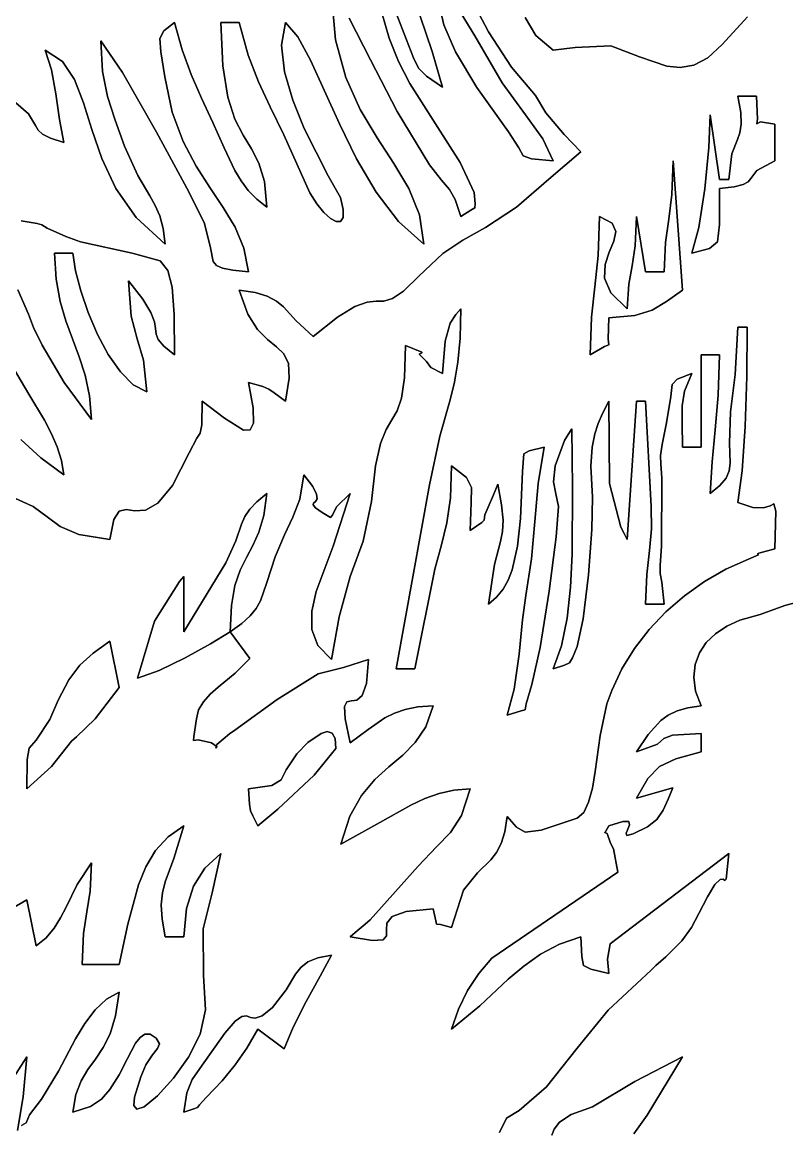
# Model space of a CAD drawing. Extents: x -7.8 to 4, y -2.2 to 5.8.
# Drawn here: x -6.1779 to -5.9795, y 4.4536 to 4.7413 of the extents above; entities that cross this region are included whole.
import ezdxf

# ---------------------------------------------------------------- set-up
doc = ezdxf.new("R2010")
doc.units = 0
doc.layers.add('LAYER_1', color=7, linetype='CONTINUOUS')

msp = doc.modelspace()

# ---------------------------------------------------------------- linework, layer by layer
at = {"layer": 'LAYER_1'}
for points in [[(-6.18147, 4.72207), (-6.1762, 4.71754), (-6.17443, 4.71447), (-6.17373, 4.71328), (-6.17258, 4.71221), (-6.17051, 4.71117), (-6.16709, 4.71009), (-6.16817, 4.71609), (-6.16911, 4.72268), (-6.17024, 4.72896), (-6.17188, 4.73406), (-6.16738, 4.73111), (-6.16427, 4.72643), (-6.16194, 4.72041), (-6.15978, 4.71344), (-6.15719, 4.7059), (-6.15356, 4.69817), (-6.14827, 4.69065), (-6.14073, 4.68373), (-6.14129, 4.68779), (-6.14218, 4.69104), (-6.14334, 4.69375), (-6.14472, 4.69621), (-6.1479, 4.70149), (-6.15129, 4.70911), (-6.15373, 4.71589), (-6.1557, 4.722), (-6.15702, 4.7285), (-6.1575, 4.73645), (-6.15186, 4.72828), (-6.14301, 4.71277), (-6.13467, 4.69726), (-6.13058, 4.68909), (-6.12899, 4.68274), (-6.1283, 4.67918), (-6.12747, 4.67815), (-6.12589, 4.67744), (-6.12323, 4.67695), (-6.11916, 4.67654), (-6.12037, 4.68269), (-6.12265, 4.68813), (-6.1257, 4.69324), (-6.12917, 4.6984), (-6.13276, 4.70398), (-6.13612, 4.71038), (-6.13893, 4.71795), (-6.14088, 4.72709), (-6.14189, 4.7336), (-6.14216, 4.73705), (-6.14115, 4.73906), (-6.13833, 4.74124), (-6.13636, 4.73416), (-6.13401, 4.72776), (-6.13133, 4.72161), (-6.12837, 4.71526), (-6.12546, 4.70872), (-6.12266, 4.70281), (-6.12106, 4.70013), (-6.11921, 4.69764), (-6.11701, 4.69537), (-6.11437, 4.69331), (-6.11502, 4.69998), (-6.11644, 4.70474), (-6.11837, 4.70846), (-6.12054, 4.71198), (-6.12269, 4.71617), (-6.12454, 4.72187), (-6.12585, 4.72994), (-6.12635, 4.74124), (-6.12156, 4.74124), (-6.11922, 4.73276), (-6.1166, 4.72586), (-6.11357, 4.71937), (-6.10995, 4.71211), (-6.1032, 4.69701), (-6.10143, 4.69416), (-6.09961, 4.69191), (-6.09789, 4.69035), (-6.09639, 4.68956), (-6.09525, 4.68962), (-6.0946, 4.69063), (-6.09457, 4.69268), (-6.0953, 4.69583), (-6.09848, 4.70144), (-6.10471, 4.71375), (-6.10766, 4.72107), (-6.10981, 4.72846), (-6.11062, 4.73536), (-6.10957, 4.74124), (-6.10637, 4.73751), (-6.10305, 4.73142), (-6.09948, 4.72367), (-6.09554, 4.71492), (-6.0911, 4.70587), (-6.08606, 4.6972), (-6.08027, 4.68959), (-6.07363, 4.68373), (-6.0748, 4.69129), (-6.07758, 4.69812), (-6.08143, 4.70465), (-6.08579, 4.71133), (-6.09014, 4.71861), (-6.09392, 4.72693), (-6.09658, 4.73672), (-6.09759, 4.74843)], [(-6.06187, 4.74837), (-6.05691, 4.73884), (-6.05093, 4.72966), (-6.04469, 4.72226), (-6.04202, 4.71774), (-6.03725, 4.71217), (-6.03289, 4.70769), (-6.04126, 4.70061), (-6.04963, 4.69328), (-6.05767, 4.68804), (-6.06353, 4.68474), (-6.06876, 4.68125), (-6.07492, 4.67543), (-6.07894, 4.67152), (-6.08181, 4.6696), (-6.08402, 4.66895), (-6.08605, 4.66887), (-6.0884, 4.66862), (-6.09158, 4.6675), (-6.09608, 4.66479), (-6.10239, 4.65977), (-6.10675, 4.6638), (-6.11003, 4.66741), (-6.11191, 4.66893), (-6.11428, 4.6702), (-6.11741, 4.67115), (-6.12156, 4.67175), (-6.11933, 4.66558), (-6.11681, 4.66154), (-6.11425, 4.65895), (-6.11189, 4.65709), (-6.11, 4.65526), (-6.10881, 4.65278), (-6.10859, 4.64892), (-6.10957, 4.64299), (-6.11248, 4.64509), (-6.11385, 4.64611), (-6.11547, 4.64677), (-6.11916, 4.64778), (-6.11916, 4.64778), (-6.11793, 4.64122), (-6.11786, 4.63729), (-6.11875, 4.63552), (-6.12042, 4.63544), (-6.12535, 4.63857), (-6.13114, 4.64299), (-6.1313, 4.6368), (-6.13165, 4.63467), (-6.13258, 4.63334), (-6.13452, 4.62959), (-6.13885, 4.62107), (-6.14264, 4.61649), (-6.1459, 4.61469), (-6.14866, 4.61452), (-6.15093, 4.61483), (-6.15275, 4.61445), (-6.15413, 4.61224), (-6.15511, 4.60705), (-6.16317, 4.60836), (-6.16801, 4.61042), (-6.17138, 4.61294), (-6.17502, 4.61564), (-6.18035, 4.61806)], [(-6.09307, 4.74236), (-6.08748, 4.73155), (-6.08059, 4.71815), (-6.07221, 4.70432), (-6.06911, 4.70028), (-6.06704, 4.69785), (-6.0655, 4.69531), (-6.06405, 4.69092), (-6.06148, 4.69252), (-6.06043, 4.69311), (-6.06033, 4.69416), (-6.06064, 4.69707), (-6.06421, 4.70487), (-6.07066, 4.71489), (-6.07726, 4.72542), (-6.0802, 4.73109), (-6.08269, 4.73717), (-6.08455, 4.74371)], [(-6.08082, 4.74364), (-6.07815, 4.73672), (-6.07634, 4.73203), (-6.07502, 4.72936), (-6.07294, 4.72731), (-6.06884, 4.72447), (-6.07152, 4.73369), (-6.07461, 4.74285)], [(-5.98968, 4.74266), (-5.99622, 4.73554), (-6.00001, 4.73206), (-6.00364, 4.73016), (-6.00717, 4.72953), (-6.01065, 4.72988), (-6.01768, 4.73234), (-6.02514, 4.73519), (-6.03437, 4.73474), (-6.04008, 4.73406), (-6.04459, 4.73783), (-6.04739, 4.7425)], [(-6.17897, 4.67185), (-6.17619, 4.66557), (-6.17494, 4.6621), (-6.17271, 4.65751), (-6.16702, 4.64785), (-6.1599, 4.6382), (-6.16043, 4.64435), (-6.16156, 4.64969), (-6.16311, 4.6545), (-6.16484, 4.65911), (-6.16656, 4.66379), (-6.16804, 4.66885), (-6.16909, 4.6746), (-6.16948, 4.68133), (-6.16469, 4.68133), (-6.164, 4.67682), (-6.16266, 4.67156), (-6.16074, 4.66593), (-6.15834, 4.6603), (-6.15553, 4.65506), (-6.1524, 4.65057), (-6.14904, 4.64722), (-6.14552, 4.64539), (-6.1464, 4.65358), (-6.14804, 4.65917), (-6.14961, 4.66505), (-6.15031, 4.67415), (-6.14656, 4.66942), (-6.14446, 4.666), (-6.14353, 4.66356), (-6.14325, 4.66178), (-6.14309, 4.66035), (-6.14257, 4.65895), (-6.14115, 4.65726), (-6.13833, 4.65497), (-6.13845, 4.66544), (-6.13895, 4.67251), (-6.14007, 4.67691), (-6.14203, 4.67937), (-6.14937, 4.68137), (-6.16278, 4.68435), (-6.16656, 4.68568), (-6.1714, 4.68788), (-6.17278, 4.68871), (-6.17394, 4.68905), (-6.17812, 4.68978)], [(-6.17826, 4.63301), (-6.17301, 4.62822), (-6.16709, 4.62382), (-6.16769, 4.62754), (-6.1688, 4.63113), (-6.17031, 4.63463), (-6.17211, 4.63805), (-6.17617, 4.64478), (-6.18013, 4.65151)], [(-6.05405, 4.4532), (-6.05218, 4.45694), (-6.04889, 4.45889), (-6.04187, 4.46505), (-6.03387, 4.47509), (-6.0258, 4.48493), (-6.01465, 4.49534), (-6.01343, 4.49652), (-6.01087, 4.49876), (-6.00673, 4.5029), (-6.00419, 4.50641), (-6.0023, 4.50998), (-6.00009, 4.51434), (-5.99812, 4.51755), (-5.99681, 4.51886), (-5.99603, 4.51897), (-5.9956, 4.51856), (-5.99525, 4.51895), (-5.99455, 4.52557), (-6.02534, 4.50215), (-6.026, 4.49821), (-6.0257, 4.49442), (-6.03036, 4.49557), (-6.03225, 4.49656), (-6.03266, 4.49888), (-6.03289, 4.504), (-6.03846, 4.50204), (-6.04337, 4.49944), (-6.04775, 4.49638), (-6.05175, 4.49302), (-6.05909, 4.48609), (-6.06644, 4.48004), (-6.06469, 4.48517), (-6.0623, 4.49003), (-6.05938, 4.49448), (-6.05605, 4.49841), (-6.02331, 4.52078), (-6.02443, 4.52683), (-6.02519, 4.52824), (-6.0261, 4.5308), (-6.02669, 4.53101), (-6.02666, 4.53096), (-6.0257, 4.53276), (-6.02207, 4.53393), (-6.02048, 4.53388), (-6.02026, 4.53307), (-6.02073, 4.53191), (-6.02119, 4.53084), (-6.02095, 4.5303), (-6.01934, 4.53072), (-6.01567, 4.53252), (-6.01321, 4.53444), (-6.01155, 4.53687), (-6.01029, 4.53966), (-6.00902, 4.54264), (-6.01852, 4.53995), (-6.01554, 4.54501), (-6.0125, 4.54815), (-6.00828, 4.55018), (-6.00174, 4.55193), (-6.00174, 4.55672), (-6.00911, 4.55628), (-6.01139, 4.55539), (-6.01304, 4.55396), (-6.01852, 4.55193), (-6.01542, 4.55648), (-6.01218, 4.56009), (-6.01024, 4.5615), (-6.00792, 4.56262), (-6.00513, 4.56343), (-6.00174, 4.56391), (-6.00174, 4.56391), (-6.00315, 4.56775), (-6.00364, 4.57133), (-6.00329, 4.57463), (-6.00218, 4.57763), (-6.00038, 4.5803), (-5.99798, 4.58262), (-5.99507, 4.58457), (-5.9917, 4.58612), (-5.98641, 4.58762), (-5.98004, 4.58995), (-5.9738, 4.59159)], [(-6.1804, 4.51138), (-6.17667, 4.51359), (-6.17428, 4.50161), (-6.17168, 4.50374), (-6.16961, 4.50619), (-6.16792, 4.50887), (-6.16646, 4.5117), (-6.16363, 4.51757), (-6.1599, 4.52317), (-6.16027, 4.5158), (-6.1611, 4.51043), (-6.16192, 4.50484), (-6.1623, 4.49681), (-6.15271, 4.49681), (-6.15048, 4.50722), (-6.14771, 4.51744), (-6.14576, 4.52212), (-6.14325, 4.52633), (-6.14002, 4.52992), (-6.13594, 4.53276), (-6.13851, 4.52427), (-6.14074, 4.51823), (-6.14146, 4.51538), (-6.14177, 4.51226), (-6.14157, 4.50857), (-6.14073, 4.504), (-6.13594, 4.504), (-6.13523, 4.51131), (-6.13343, 4.51712), (-6.13049, 4.52177), (-6.12635, 4.52557), (-6.12855, 4.51541), (-6.13093, 4.50607), (-6.13086, 4.49396), (-6.13028, 4.48506), (-6.13171, 4.47873), (-6.13468, 4.4727), (-6.13857, 4.46727), (-6.14278, 4.46274), (-6.14622, 4.45989), (-6.14814, 4.45924), (-6.14887, 4.46023), (-6.14873, 4.46233), (-6.14709, 4.46762), (-6.14579, 4.47071), (-6.14408, 4.47334), (-6.14275, 4.475), (-6.14228, 4.47624), (-6.14313, 4.47765), (-6.14465, 4.47868), (-6.14602, 4.47868), (-6.14727, 4.47785), (-6.14843, 4.47639), (-6.15058, 4.47237), (-6.15274, 4.46819), (-6.15509, 4.46437), (-6.15725, 4.4618), (-6.16013, 4.45998), (-6.16469, 4.45847), (-6.16391, 4.46304), (-6.16255, 4.46657), (-6.1608, 4.46951), (-6.15885, 4.47225), (-6.15688, 4.47522), (-6.15508, 4.47883), (-6.15363, 4.48349), (-6.15271, 4.48963), (-6.15602, 4.48779), (-6.15895, 4.48499), (-6.16159, 4.48147), (-6.16401, 4.47749), (-6.16845, 4.46912), (-6.17286, 4.46185), (-6.17598, 4.45778), (-6.17685, 4.45567), (-6.17804, 4.45505)], [(-6.17907, 4.45368), (-6.17758, 4.46244), (-6.17667, 4.47285), (-6.18238, 4.46391)], [(-6.01915, 4.45283), (-6.0157, 4.4577), (-6.00653, 4.47285), (-6.01889, 4.46639), (-6.02989, 4.45989), (-6.03541, 4.45785), (-6.03845, 4.4559), (-6.03986, 4.4541), (-6.04049, 4.45248)]]:
    msp.add_lwpolyline(points, dxfattribs=at)
at = {"layer": 'LAYER_1', "color": 7}
for points in [[(-6.09759, 4.74843), (-6.09658, 4.73672), (-6.09392, 4.72693), (-6.09014, 4.71861), (-6.08579, 4.71133), (-6.08143, 4.70465), (-6.07758, 4.69812), (-6.0748, 4.69129), (-6.07363, 4.68373), (-6.08027, 4.68959), (-6.08606, 4.6972), (-6.0911, 4.70587), (-6.09554, 4.71492), (-6.09948, 4.72367), (-6.10305, 4.73142), (-6.10637, 4.73751), (-6.10957, 4.74124), (-6.11062, 4.73536), (-6.10981, 4.72846), (-6.10766, 4.72107), (-6.10471, 4.71375), (-6.09848, 4.70144), (-6.0953, 4.69583), (-6.09457, 4.69268), (-6.0946, 4.69063), (-6.09525, 4.68962), (-6.09639, 4.68956), (-6.09789, 4.69035), (-6.09961, 4.69191), (-6.10143, 4.69416), (-6.1032, 4.69701), (-6.10995, 4.71211), (-6.11357, 4.71937), (-6.1166, 4.72586), (-6.11922, 4.73276), (-6.12156, 4.74124), (-6.12635, 4.74124), (-6.12585, 4.72994), (-6.12454, 4.72187), (-6.12269, 4.71617), (-6.12054, 4.71198), (-6.11837, 4.70846), (-6.11644, 4.70474), (-6.11502, 4.69998), (-6.11437, 4.69331), (-6.11701, 4.69537), (-6.11921, 4.69764), (-6.12106, 4.70013), (-6.12266, 4.70281), (-6.12546, 4.70872), (-6.12837, 4.71526), (-6.13133, 4.72161), (-6.13401, 4.72776), (-6.13636, 4.73416), (-6.13833, 4.74124), (-6.14115, 4.73906), (-6.14216, 4.73705), (-6.14189, 4.7336), (-6.14088, 4.72709), (-6.13893, 4.71795), (-6.13612, 4.71038), (-6.13276, 4.70398), (-6.12917, 4.6984), (-6.1257, 4.69324), (-6.12265, 4.68813), (-6.12037, 4.68269), (-6.11916, 4.67654), (-6.12323, 4.67695), (-6.12589, 4.67744), (-6.12747, 4.67815), (-6.1283, 4.67918), (-6.12899, 4.68274), (-6.13058, 4.68909), (-6.13467, 4.69726), (-6.14301, 4.71277), (-6.15186, 4.72828), (-6.1575, 4.73645), (-6.15702, 4.7285), (-6.1557, 4.722), (-6.15373, 4.71589), (-6.15129, 4.70911), (-6.1479, 4.70149), (-6.14472, 4.69621), (-6.14334, 4.69375), (-6.14218, 4.69104), (-6.14129, 4.68779), (-6.14073, 4.68373), (-6.14827, 4.69065), (-6.15356, 4.69817), (-6.15719, 4.7059), (-6.15978, 4.71344), (-6.16194, 4.72041), (-6.16427, 4.72643), (-6.16738, 4.73111), (-6.17188, 4.73406), (-6.17024, 4.72896), (-6.16911, 4.72268), (-6.16817, 4.71609), (-6.16709, 4.71009), (-6.17051, 4.71117), (-6.17258, 4.71221), (-6.17373, 4.71328), (-6.17443, 4.71447), (-6.1762, 4.71754), (-6.18147, 4.72207)], [(-6.18035, 4.61806), (-6.17502, 4.61564), (-6.17138, 4.61294), (-6.16801, 4.61042), (-6.16317, 4.60836), (-6.15511, 4.60705), (-6.15413, 4.61224), (-6.15275, 4.61445), (-6.15093, 4.61483), (-6.14866, 4.61452), (-6.1459, 4.61469), (-6.14264, 4.61649), (-6.13885, 4.62107), (-6.13452, 4.62959), (-6.13258, 4.63334), (-6.13165, 4.63467), (-6.1313, 4.6368), (-6.13114, 4.64299), (-6.12535, 4.63857), (-6.12042, 4.63544), (-6.11875, 4.63552), (-6.11786, 4.63729), (-6.11793, 4.64122), (-6.11916, 4.64778), (-6.11916, 4.64778), (-6.11547, 4.64677), (-6.11385, 4.64611), (-6.11248, 4.64509), (-6.10957, 4.64299), (-6.10859, 4.64892), (-6.10881, 4.65278), (-6.11, 4.65526), (-6.11189, 4.65709), (-6.11425, 4.65895), (-6.11681, 4.66154), (-6.11933, 4.66558), (-6.12156, 4.67175), (-6.11741, 4.67115), (-6.11428, 4.6702), (-6.11191, 4.66893), (-6.11003, 4.66741), (-6.10675, 4.6638), (-6.10239, 4.65977), (-6.09608, 4.66479), (-6.09158, 4.6675), (-6.0884, 4.66862), (-6.08605, 4.66887), (-6.08402, 4.66895), (-6.08181, 4.6696), (-6.07894, 4.67152), (-6.07492, 4.67543), (-6.06876, 4.68125), (-6.06353, 4.68474), (-6.05767, 4.68804), (-6.04963, 4.69328), (-6.04126, 4.70061), (-6.03289, 4.70769), (-6.03725, 4.71217), (-6.04202, 4.71774), (-6.04469, 4.72226), (-6.05093, 4.72966), (-6.05691, 4.73884), (-6.06187, 4.74837)], [(-6.08455, 4.74371), (-6.08269, 4.73717), (-6.0802, 4.73109), (-6.07726, 4.72542), (-6.07066, 4.71489), (-6.06421, 4.70487), (-6.06064, 4.69707), (-6.06033, 4.69416), (-6.06043, 4.69311), (-6.06148, 4.69252), (-6.06405, 4.69092), (-6.0655, 4.69531), (-6.06704, 4.69785), (-6.06911, 4.70028), (-6.07221, 4.70432), (-6.08059, 4.71815), (-6.08748, 4.73155), (-6.09307, 4.74236)], [(-6.07461, 4.74285), (-6.07152, 4.73369), (-6.06884, 4.72447), (-6.07294, 4.72731), (-6.07502, 4.72936), (-6.07634, 4.73203), (-6.07815, 4.73672), (-6.08082, 4.74364)], [(-6.04739, 4.7425), (-6.04459, 4.73783), (-6.04008, 4.73406), (-6.03437, 4.73474), (-6.02514, 4.73519), (-6.01768, 4.73234), (-6.01065, 4.72988), (-6.00717, 4.72953), (-6.00364, 4.73016), (-6.00001, 4.73206), (-5.99622, 4.73554), (-5.98968, 4.74266)], [(-6.17812, 4.68978), (-6.17394, 4.68905), (-6.17278, 4.68871), (-6.1714, 4.68788), (-6.16656, 4.68568), (-6.16278, 4.68435), (-6.14937, 4.68137), (-6.14203, 4.67937), (-6.14007, 4.67691), (-6.13895, 4.67251), (-6.13845, 4.66544), (-6.13833, 4.65497), (-6.14115, 4.65726), (-6.14257, 4.65895), (-6.14309, 4.66035), (-6.14325, 4.66178), (-6.14353, 4.66356), (-6.14446, 4.666), (-6.14656, 4.66942), (-6.15031, 4.67415), (-6.14961, 4.66505), (-6.14804, 4.65917), (-6.1464, 4.65358), (-6.14552, 4.64539), (-6.14904, 4.64722), (-6.1524, 4.65057), (-6.15553, 4.65506), (-6.15834, 4.6603), (-6.16074, 4.66593), (-6.16266, 4.67156), (-6.164, 4.67682), (-6.16469, 4.68133), (-6.16948, 4.68133), (-6.16909, 4.6746), (-6.16804, 4.66885), (-6.16656, 4.66379), (-6.16484, 4.65911), (-6.16311, 4.6545), (-6.16156, 4.64969), (-6.16043, 4.64435), (-6.1599, 4.6382), (-6.16702, 4.64785), (-6.17271, 4.65751), (-6.17494, 4.6621), (-6.17619, 4.66557), (-6.17897, 4.67185)], [(-6.18013, 4.65151), (-6.17617, 4.64478), (-6.17211, 4.63805), (-6.17031, 4.63463), (-6.1688, 4.63113), (-6.16769, 4.62754), (-6.16709, 4.62382), (-6.17301, 4.62822), (-6.17826, 4.63301)], [(-5.9738, 4.59159), (-5.98004, 4.58995), (-5.98641, 4.58762), (-5.9917, 4.58612), (-5.99507, 4.58457), (-5.99798, 4.58262), (-6.00038, 4.5803), (-6.00218, 4.57763), (-6.00329, 4.57463), (-6.00364, 4.57133), (-6.00315, 4.56775), (-6.00174, 4.56391), (-6.00174, 4.56391), (-6.00513, 4.56343), (-6.00792, 4.56262), (-6.01024, 4.5615), (-6.01218, 4.56009), (-6.01542, 4.55648), (-6.01852, 4.55193), (-6.01304, 4.55396), (-6.01139, 4.55539), (-6.00911, 4.55628), (-6.00174, 4.55672), (-6.00174, 4.55193), (-6.00828, 4.55018), (-6.0125, 4.54815), (-6.01554, 4.54501), (-6.01852, 4.53995), (-6.00902, 4.54264), (-6.01029, 4.53966), (-6.01155, 4.53687), (-6.01321, 4.53444), (-6.01567, 4.53252), (-6.01934, 4.53072), (-6.02095, 4.5303), (-6.02119, 4.53084), (-6.02073, 4.53191), (-6.02026, 4.53307), (-6.02048, 4.53388), (-6.02207, 4.53393), (-6.0257, 4.53276), (-6.02666, 4.53096), (-6.02669, 4.53101), (-6.0261, 4.5308), (-6.02519, 4.52824), (-6.02443, 4.52683), (-6.02331, 4.52078), (-6.05605, 4.49841), (-6.05938, 4.49448), (-6.0623, 4.49003), (-6.06469, 4.48517), (-6.06644, 4.48004), (-6.05909, 4.48609), (-6.05175, 4.49302), (-6.04775, 4.49638), (-6.04337, 4.49944), (-6.03846, 4.50204), (-6.03289, 4.504), (-6.03266, 4.49888), (-6.03225, 4.49656), (-6.03036, 4.49557), (-6.0257, 4.49442), (-6.026, 4.49821), (-6.02534, 4.50215), (-5.99455, 4.52557), (-5.99525, 4.51895), (-5.9956, 4.51856), (-5.99603, 4.51897), (-5.99681, 4.51886), (-5.99812, 4.51755), (-6.00009, 4.51434), (-6.0023, 4.50998), (-6.00419, 4.50641), (-6.00673, 4.5029), (-6.01087, 4.49876), (-6.01343, 4.49652), (-6.01465, 4.49534), (-6.0258, 4.48493), (-6.03387, 4.47509), (-6.04187, 4.46505), (-6.04889, 4.45889), (-6.05218, 4.45694), (-6.05405, 4.4532)], [(-6.17804, 4.45505), (-6.17685, 4.45567), (-6.17598, 4.45778), (-6.17286, 4.46185), (-6.16845, 4.46912), (-6.16401, 4.47749), (-6.16159, 4.48147), (-6.15895, 4.48499), (-6.15602, 4.48779), (-6.15271, 4.48963), (-6.15363, 4.48349), (-6.15508, 4.47883), (-6.15688, 4.47522), (-6.15885, 4.47225), (-6.1608, 4.46951), (-6.16255, 4.46657), (-6.16391, 4.46304), (-6.16469, 4.45847), (-6.16013, 4.45998), (-6.15725, 4.4618), (-6.15509, 4.46437), (-6.15274, 4.46819), (-6.15058, 4.47237), (-6.14843, 4.47639), (-6.14727, 4.47785), (-6.14602, 4.47868), (-6.14465, 4.47868), (-6.14313, 4.47765), (-6.14228, 4.47624), (-6.14275, 4.475), (-6.14408, 4.47334), (-6.14579, 4.47071), (-6.14709, 4.46762), (-6.14873, 4.46233), (-6.14887, 4.46023), (-6.14814, 4.45924), (-6.14622, 4.45989), (-6.14278, 4.46274), (-6.13857, 4.46727), (-6.13468, 4.4727), (-6.13171, 4.47873), (-6.13028, 4.48506), (-6.13086, 4.49396), (-6.13093, 4.50607), (-6.12855, 4.51541), (-6.12635, 4.52557), (-6.13049, 4.52177), (-6.13343, 4.51712), (-6.13523, 4.51131), (-6.13594, 4.504), (-6.14073, 4.504), (-6.14157, 4.50857), (-6.14177, 4.51226), (-6.14146, 4.51538), (-6.14074, 4.51823), (-6.13851, 4.52427), (-6.13594, 4.53276), (-6.14002, 4.52992), (-6.14325, 4.52633), (-6.14576, 4.52212), (-6.14771, 4.51744), (-6.15048, 4.50722), (-6.15271, 4.49681), (-6.1623, 4.49681), (-6.16192, 4.50484), (-6.1611, 4.51043), (-6.16027, 4.5158), (-6.1599, 4.52317), (-6.16363, 4.51757), (-6.16646, 4.5117), (-6.16792, 4.50887), (-6.16961, 4.50619), (-6.17168, 4.50374), (-6.17428, 4.50161), (-6.17667, 4.51359), (-6.1804, 4.51138)], [(-6.18238, 4.46391), (-6.17667, 4.47285), (-6.17758, 4.46244), (-6.17907, 4.45368)], [(-6.04049, 4.45248), (-6.03986, 4.4541), (-6.03845, 4.4559), (-6.03541, 4.45785), (-6.02989, 4.45989), (-6.01889, 4.46639), (-6.00653, 4.47285), (-6.0157, 4.4577), (-6.01915, 4.45283)]]:
    msp.add_lwpolyline(points, dxfattribs=at)
for points in [[(-6.06044, 4.73772), (-6.05333, 4.72557), (-6.04731, 4.71724), (-6.04276, 4.71103), (-6.04008, 4.7053), (-6.04576, 4.70582), (-6.0479, 4.70664), (-6.04904, 4.70867), (-6.05171, 4.71284), (-6.05995, 4.72438), (-6.06543, 4.73365), (-6.06849, 4.74059), (-6.06952, 4.74511), (-6.06886, 4.74716), (-6.06689, 4.74665), (-6.06396, 4.74353), (-6.06044, 4.73772)], [(-5.99455, 4.7005), (-5.99695, 4.7005), (-5.99934, 4.71728), (-5.99973, 4.7088), (-6.00078, 4.69809), (-6.00231, 4.688), (-6.00414, 4.68133), (-5.99957, 4.68254), (-5.99748, 4.68431), (-5.99692, 4.68878), (-5.99695, 4.69811), (-5.99315, 4.69857), (-5.99083, 4.69916), (-5.98953, 4.69989), (-5.9888, 4.70074), (-5.98725, 4.7028), (-5.98257, 4.7053), (-5.98257, 4.71488), (-5.98633, 4.71546), (-5.9873, 4.71489), (-5.98711, 4.71612), (-5.98736, 4.72207), (-5.99215, 4.72207), (-5.99145, 4.71783), (-5.99134, 4.71481), (-5.99168, 4.71261), (-5.9923, 4.71086), (-5.99378, 4.70712), (-5.99455, 4.7005)], [(-6.01133, 4.67654), (-6.01612, 4.67654), (-6.01852, 4.69092), (-6.01886, 4.68328), (-6.01963, 4.67811), (-6.02044, 4.67336), (-6.02091, 4.66696), (-6.02515, 4.67107), (-6.02679, 4.6749), (-6.02665, 4.67842), (-6.02557, 4.68162), (-6.02435, 4.68448), (-6.02382, 4.687), (-6.0248, 4.68915), (-6.0281, 4.69092), (-6.02847, 4.68072), (-6.0293, 4.67267), (-6.03012, 4.66476), (-6.0305, 4.65497), (-6.02677, 4.65718), (-6.02569, 4.65762), (-6.02581, 4.65913), (-6.0257, 4.66456), (-6.01892, 4.66517), (-6.01438, 4.66661), (-6.01071, 4.66881), (-6.00653, 4.67175), (-6.00893, 4.7053), (-6.0093, 4.69659), (-6.01013, 4.69017), (-6.01095, 4.68413), (-6.01133, 4.67654)], [(-6.12395, 4.58308), (-6.11881, 4.57618), (-6.12259, 4.5724), (-6.12704, 4.56879), (-6.1291, 4.56693), (-6.13084, 4.56496), (-6.13209, 4.56285), (-6.13268, 4.56054), (-6.1333, 4.55596), (-6.13342, 4.55488), (-6.13218, 4.55507), (-6.12875, 4.55433), (-6.12724, 4.55326), (-6.12764, 4.55294), (-6.12741, 4.55388), (-6.12404, 4.55663), (-6.12273, 4.55755), (-6.11175, 4.56557), (-6.10107, 4.57219), (-6.09451, 4.57383), (-6.08801, 4.57589), (-6.08856, 4.56974), (-6.08966, 4.56657), (-6.09106, 4.56539), (-6.09246, 4.56519), (-6.09361, 4.56498), (-6.09423, 4.56377), (-6.09406, 4.56055), (-6.0928, 4.55433), (-6.08814, 4.55774), (-6.08375, 4.56076), (-6.0813, 4.56199), (-6.0785, 4.56296), (-6.07519, 4.56362), (-6.07124, 4.56391), (-6.07317, 4.5585), (-6.07589, 4.5544), (-6.07915, 4.5511), (-6.08272, 4.54806), (-6.08635, 4.54476), (-6.08981, 4.54066), (-6.09283, 4.53524), (-6.0952, 4.52797), (-6.08506, 4.53365), (-6.07702, 4.53815), (-6.07336, 4.53985), (-6.06969, 4.54115), (-6.06585, 4.54199), (-6.06165, 4.54235), (-6.06389, 4.53549), (-6.06672, 4.53107), (-6.07039, 4.52728), (-6.07514, 4.52229), (-6.08756, 4.50835), (-6.08885, 4.50724), (-6.09147, 4.50507), (-6.0928, 4.504), (-6.08702, 4.50305), (-6.08422, 4.50323), (-6.08337, 4.50424), (-6.08339, 4.50578), (-6.08325, 4.50755), (-6.08188, 4.50924), (-6.07822, 4.51056), (-6.07124, 4.51119), (-6.07059, 4.50811), (-6.07035, 4.50726), (-6.06935, 4.50717), (-6.06644, 4.5064), (-6.06341, 4.51604), (-6.0597, 4.52057), (-6.05627, 4.52397), (-6.0548, 4.52585), (-6.05357, 4.52818), (-6.05264, 4.5312), (-6.05206, 4.53516), (-6.04963, 4.53238), (-6.04739, 4.53112), (-6.04322, 4.53168), (-6.03495, 4.53437), (-6.03389, 4.53478), (-6.03218, 4.53622), (-6.0309, 4.53892), (-6.02994, 4.54257), (-6.0292, 4.54687), (-6.02793, 4.55619), (-6.02621, 4.56442), (-6.02487, 4.56787), (-6.02225, 4.57347), (-6.01901, 4.57878), (-6.0152, 4.58374), (-6.01087, 4.58833), (-6.00607, 4.59249), (-6.00087, 4.59617), (-5.99531, 4.59934), (-5.98945, 4.60194), (-5.98684, 4.60312), (-5.98705, 4.60332), (-5.98674, 4.60352), (-5.98257, 4.60465), (-5.98237, 4.61445), (-5.98285, 4.6163), (-5.98383, 4.61584), (-5.98557, 4.61531), (-5.98828, 4.61537), (-5.99215, 4.61663), (-5.99105, 4.6249), (-5.99031, 4.63637), (-5.98989, 4.64935), (-5.98976, 4.66216), (-5.99215, 4.66216), (-5.99286, 4.64987), (-5.99412, 4.64017), (-5.99432, 4.6321), (-5.99414, 4.62686), (-5.99443, 4.62485), (-5.99526, 4.62299), (-5.99682, 4.62111), (-5.99934, 4.61903), (-5.99886, 4.62724), (-5.99805, 4.6355), (-5.99729, 4.64452), (-5.99695, 4.65497), (-6.00174, 4.65497), (-6.00174, 4.63101), (-6.00653, 4.63101), (-6.00666, 4.63735), (-6.00667, 4.64172), (-6.00601, 4.64553), (-6.00414, 4.65018), (-6.00794, 4.64866), (-6.0092, 4.64733), (-6.00956, 4.64421), (-6.01067, 4.63735), (-6.01184, 4.63175), (-6.01226, 4.62883), (-6.01218, 4.62661), (-6.01188, 4.62306), (-6.01197, 4.60533), (-6.01238, 4.60031), (-6.01234, 4.59828), (-6.01195, 4.59601), (-6.01133, 4.59027), (-6.01612, 4.59027), (-6.01579, 4.598), (-6.01511, 4.60422), (-6.0146, 4.6098), (-6.01472, 4.61561), (-6.01612, 4.64299), (-6.01852, 4.64299), (-6.02091, 4.60705), (-6.02172, 4.60863), (-6.02251, 4.61024), (-6.02549, 4.62164), (-6.0257, 4.64299), (-6.02731, 4.63979), (-6.02839, 4.63714), (-6.02932, 4.63447), (-6.03, 4.63102), (-6.03037, 4.62607), (-6.02992, 4.61807), (-6.03009, 4.6097), (-6.03094, 4.59792), (-6.03228, 4.58652), (-6.03391, 4.57931), (-6.03513, 4.57636), (-6.03586, 4.57508), (-6.03716, 4.57446), (-6.04008, 4.5735), (-6.03794, 4.57947), (-6.0365, 4.58665), (-6.03561, 4.5947), (-6.03517, 4.60326), (-6.03509, 4.62056), (-6.03529, 4.6358), (-6.03625, 4.63432), (-6.03718, 4.6328), (-6.03961, 4.62616), (-6.04002, 4.62199), (-6.03941, 4.61893), (-6.03875, 4.61561), (-6.03933, 4.60776), (-6.04113, 4.59369), (-6.04347, 4.57906), (-6.04565, 4.56948), (-6.04715, 4.56442), (-6.04741, 4.56286), (-6.04839, 4.56263), (-6.05206, 4.56152), (-6.05019, 4.56824), (-6.04896, 4.57728), (-6.04806, 4.58619), (-6.04719, 4.59256), (-6.04571, 4.60201), (-6.04489, 4.61178), (-6.04404, 4.62156), (-6.04248, 4.63101), (-6.04633, 4.63011), (-6.04773, 4.62931), (-6.04804, 4.62472), (-6.04862, 4.61249), (-6.04935, 4.60531), (-6.05073, 4.5992), (-6.05178, 4.59654), (-6.05311, 4.59417), (-6.0548, 4.59208), (-6.05686, 4.59027), (-6.05533, 4.60061), (-6.05375, 4.60653), (-6.05326, 4.60911), (-6.05312, 4.61211), (-6.05348, 4.61604), (-6.05446, 4.62143), (-6.05516, 4.61973), (-6.05588, 4.61805), (-6.05781, 4.61348), (-6.05804, 4.61208), (-6.05863, 4.61152), (-6.06165, 4.60944), (-6.06137, 4.61665), (-6.06132, 4.62057), (-6.06263, 4.62313), (-6.06644, 4.62622), (-6.06678, 4.61784), (-6.06772, 4.61143), (-6.0691, 4.6057), (-6.07078, 4.59941), (-6.07603, 4.5735), (-6.08082, 4.5735), (-6.07215, 4.62125), (-6.06948, 4.63389), (-6.06685, 4.64328), (-6.06574, 4.6479), (-6.06485, 4.65308), (-6.06426, 4.65928), (-6.06405, 4.66696), (-6.06535, 4.66548), (-6.06686, 4.66318), (-6.06816, 4.65857), (-6.06884, 4.65018), (-6.07181, 4.65172), (-6.07296, 4.65325), (-6.07487, 4.6552), (-6.07415, 4.65548), (-6.0742, 4.65566), (-6.07843, 4.65737), (-6.07871, 4.649), (-6.07948, 4.6437), (-6.0806, 4.64043), (-6.08196, 4.6381), (-6.08343, 4.63565), (-6.08489, 4.63202), (-6.0862, 4.62615), (-6.08726, 4.61697), (-6.08941, 4.60661), (-6.09281, 4.59748), (-6.09567, 4.58696), (-6.09759, 4.57589), (-6.10115, 4.57957), (-6.10274, 4.58375), (-6.10274, 4.58843), (-6.10157, 4.59359), (-6.09722, 4.60537), (-6.0928, 4.61903), (-6.09633, 4.61556), (-6.09733, 4.61338), (-6.09788, 4.61279), (-6.10007, 4.6141), (-6.10181, 4.61532), (-6.1024, 4.61603), (-6.10225, 4.61649), (-6.10177, 4.61695), (-6.10137, 4.61765), (-6.10147, 4.61887), (-6.10247, 4.62084), (-6.10478, 4.62382), (-6.10585, 4.61755), (-6.10762, 4.61283), (-6.10984, 4.60829), (-6.11226, 4.60254), (-6.11437, 4.59588), (-6.11601, 4.59117), (-6.11713, 4.58919), (-6.1187, 4.58727), (-6.12091, 4.58528), (-6.12395, 4.58308)], [(-6.11916, 4.64778), (-6.11916, 4.64778)], [(-6.12395, 4.58308), (-6.1236, 4.58997), (-6.12266, 4.59514), (-6.12131, 4.59909), (-6.11971, 4.60237), (-6.11805, 4.60548), (-6.11648, 4.60894), (-6.1152, 4.61329), (-6.11437, 4.61903), (-6.117, 4.61688), (-6.11883, 4.61491), (-6.12008, 4.61301), (-6.12097, 4.61107), (-6.12248, 4.6067), (-6.12507, 4.60097), (-6.13594, 4.58308), (-6.13594, 4.59746), (-6.13708, 4.59621), (-6.1435, 4.58585), (-6.14792, 4.5711), (-6.14231, 4.57309), (-6.13556, 4.57635), (-6.12899, 4.57997), (-6.12395, 4.58308)], [(-6.17667, 4.54235), (-6.17026, 4.54817), (-6.1651, 4.55474), (-6.16381, 4.55584), (-6.15893, 4.56054), (-6.15271, 4.5687), (-6.15511, 4.58069), (-6.15948, 4.57757), (-6.16287, 4.57447), (-6.16574, 4.57064), (-6.16852, 4.56534), (-6.17069, 4.56033), (-6.17425, 4.555), (-6.17602, 4.55289), (-6.17661, 4.55001), (-6.17667, 4.54235)], [(-6.11916, 4.54235), (-6.11886, 4.53843), (-6.11863, 4.53667), (-6.11807, 4.53535), (-6.11676, 4.53276), (-6.11155, 4.53713), (-6.10208, 4.54588), (-6.0965, 4.5528), (-6.09668, 4.55545), (-6.09746, 4.55685), (-6.09871, 4.55721), (-6.10028, 4.55677), (-6.10372, 4.55438), (-6.10657, 4.55148), (-6.10935, 4.54731), (-6.1107, 4.54472), (-6.11314, 4.54322), (-6.11916, 4.54235)], [(-6.13594, 4.45847), (-6.1333, 4.45937), (-6.13241, 4.45972), (-6.13185, 4.46039), (-6.13014, 4.46226), (-6.12602, 4.46657), (-6.1226, 4.47072), (-6.1196, 4.47509), (-6.11676, 4.48004), (-6.10987, 4.4749), (-6.1076, 4.48052), (-6.10422, 4.48717), (-6.10059, 4.49376), (-6.09759, 4.49921), (-6.10116, 4.49854), (-6.10374, 4.49746), (-6.10559, 4.49603), (-6.10698, 4.49431), (-6.10937, 4.49021), (-6.11295, 4.48563), (-6.11562, 4.48349), (-6.11738, 4.48285), (-6.11859, 4.48305), (-6.11963, 4.48343), (-6.12085, 4.48331), (-6.12261, 4.48204), (-6.12529, 4.47894), (-6.12924, 4.47335), (-6.13176, 4.46984), (-6.13373, 4.46692), (-6.13513, 4.46349), (-6.13594, 4.45847)]]:
    msp.add_lwpolyline(points, close=True, dxfattribs=at)
at = {"layer": 'LAYER_1'}
for points in [[(-6.04008, 4.7053), (-6.04276, 4.71103), (-6.04731, 4.71724), (-6.05333, 4.72557), (-6.06044, 4.73772), (-6.06396, 4.74353), (-6.06689, 4.74665), (-6.06886, 4.74716), (-6.06952, 4.74511), (-6.06849, 4.74059), (-6.06543, 4.73365), (-6.05995, 4.72438), (-6.05171, 4.71284), (-6.04904, 4.70867), (-6.0479, 4.70664), (-6.04576, 4.70582), (-6.04008, 4.7053)], [(-5.99455, 4.7005), (-5.99378, 4.70712), (-5.9923, 4.71086), (-5.99168, 4.71261), (-5.99134, 4.71481), (-5.99145, 4.71783), (-5.99215, 4.72207), (-5.98736, 4.72207), (-5.98711, 4.71612), (-5.9873, 4.71489), (-5.98633, 4.71546), (-5.98257, 4.71488), (-5.98257, 4.7053), (-5.98725, 4.7028), (-5.9888, 4.70074), (-5.98953, 4.69989), (-5.99083, 4.69916), (-5.99315, 4.69857), (-5.99695, 4.69811), (-5.99692, 4.68878), (-5.99748, 4.68431), (-5.99957, 4.68254), (-6.00414, 4.68133), (-6.00231, 4.688), (-6.00078, 4.69809), (-5.99973, 4.7088), (-5.99934, 4.71728), (-5.99695, 4.7005), (-5.99455, 4.7005)], [(-6.01133, 4.67654), (-6.01095, 4.68413), (-6.01013, 4.69017), (-6.0093, 4.69659), (-6.00893, 4.7053), (-6.00653, 4.67175), (-6.01071, 4.66881), (-6.01438, 4.66661), (-6.01892, 4.66517), (-6.0257, 4.66456), (-6.02581, 4.65913), (-6.02569, 4.65762), (-6.02677, 4.65718), (-6.0305, 4.65497), (-6.03012, 4.66476), (-6.0293, 4.67267), (-6.02847, 4.68072), (-6.0281, 4.69092), (-6.0248, 4.68915), (-6.02382, 4.687), (-6.02435, 4.68448), (-6.02557, 4.68162), (-6.02665, 4.67842), (-6.02679, 4.6749), (-6.02515, 4.67107), (-6.02091, 4.66696), (-6.02044, 4.67336), (-6.01963, 4.67811), (-6.01886, 4.68328), (-6.01852, 4.69092), (-6.01612, 4.67654), (-6.01133, 4.67654)], [(-6.12395, 4.58308), (-6.12091, 4.58528), (-6.1187, 4.58727), (-6.11713, 4.58919), (-6.11601, 4.59117), (-6.11437, 4.59588), (-6.11226, 4.60254), (-6.10984, 4.60829), (-6.10762, 4.61283), (-6.10585, 4.61755), (-6.10478, 4.62382), (-6.10247, 4.62084), (-6.10147, 4.61887), (-6.10137, 4.61765), (-6.10177, 4.61695), (-6.10225, 4.61649), (-6.1024, 4.61603), (-6.10181, 4.61532), (-6.10007, 4.6141), (-6.09788, 4.61279), (-6.09733, 4.61338), (-6.09633, 4.61556), (-6.0928, 4.61903), (-6.09722, 4.60537), (-6.10157, 4.59359), (-6.10274, 4.58843), (-6.10274, 4.58375), (-6.10115, 4.57957), (-6.09759, 4.57589), (-6.09567, 4.58696), (-6.09281, 4.59748), (-6.08941, 4.60661), (-6.08726, 4.61697), (-6.0862, 4.62615), (-6.08489, 4.63202), (-6.08343, 4.63565), (-6.08196, 4.6381), (-6.0806, 4.64043), (-6.07948, 4.6437), (-6.07871, 4.649), (-6.07843, 4.65737), (-6.0742, 4.65566), (-6.07415, 4.65548), (-6.07487, 4.6552), (-6.07296, 4.65325), (-6.07181, 4.65172), (-6.06884, 4.65018), (-6.06816, 4.65857), (-6.06686, 4.66318), (-6.06535, 4.66548), (-6.06405, 4.66696), (-6.06426, 4.65928), (-6.06485, 4.65308), (-6.06574, 4.6479), (-6.06685, 4.64328), (-6.06948, 4.63389), (-6.07215, 4.62125), (-6.08082, 4.5735), (-6.07603, 4.5735), (-6.07078, 4.59941), (-6.0691, 4.6057), (-6.06772, 4.61143), (-6.06678, 4.61784), (-6.06644, 4.62622), (-6.06263, 4.62313), (-6.06132, 4.62057), (-6.06137, 4.61665), (-6.06165, 4.60944), (-6.05863, 4.61152), (-6.05804, 4.61208), (-6.05781, 4.61348), (-6.05588, 4.61805), (-6.05516, 4.61973), (-6.05446, 4.62143), (-6.05348, 4.61604), (-6.05312, 4.61211), (-6.05326, 4.60911), (-6.05375, 4.60653), (-6.05533, 4.60061), (-6.05686, 4.59027), (-6.0548, 4.59208), (-6.05311, 4.59417), (-6.05178, 4.59654), (-6.05073, 4.5992), (-6.04935, 4.60531), (-6.04862, 4.61249), (-6.04804, 4.62472), (-6.04773, 4.62931), (-6.04633, 4.63011), (-6.04248, 4.63101), (-6.04404, 4.62156), (-6.04489, 4.61178), (-6.04571, 4.60201), (-6.04719, 4.59256), (-6.04806, 4.58619), (-6.04896, 4.57728), (-6.05019, 4.56824), (-6.05206, 4.56152), (-6.04839, 4.56263), (-6.04741, 4.56286), (-6.04715, 4.56442), (-6.04565, 4.56948), (-6.04347, 4.57906), (-6.04113, 4.59369), (-6.03933, 4.60776), (-6.03875, 4.61561), (-6.03941, 4.61893), (-6.04002, 4.62199), (-6.03961, 4.62616), (-6.03718, 4.6328), (-6.03625, 4.63432), (-6.03529, 4.6358), (-6.03509, 4.62056), (-6.03517, 4.60326), (-6.03561, 4.5947), (-6.0365, 4.58665), (-6.03794, 4.57947), (-6.04008, 4.5735), (-6.03716, 4.57446), (-6.03586, 4.57508), (-6.03513, 4.57636), (-6.03391, 4.57931), (-6.03228, 4.58652), (-6.03094, 4.59792), (-6.03009, 4.6097), (-6.02992, 4.61807), (-6.03037, 4.62607), (-6.03, 4.63102), (-6.02932, 4.63447), (-6.02839, 4.63714), (-6.02731, 4.63979), (-6.0257, 4.64299), (-6.02549, 4.62164), (-6.02251, 4.61024), (-6.02172, 4.60863), (-6.02091, 4.60705), (-6.01852, 4.64299), (-6.01612, 4.64299), (-6.01472, 4.61561), (-6.0146, 4.6098), (-6.01511, 4.60422), (-6.01579, 4.598), (-6.01612, 4.59027), (-6.01133, 4.59027), (-6.01195, 4.59601), (-6.01234, 4.59828), (-6.01238, 4.60031), (-6.01197, 4.60533), (-6.01188, 4.62306), (-6.01218, 4.62661), (-6.01226, 4.62883), (-6.01184, 4.63175), (-6.01067, 4.63735), (-6.00956, 4.64421), (-6.0092, 4.64733), (-6.00794, 4.64866), (-6.00414, 4.65018), (-6.00601, 4.64553), (-6.00667, 4.64172), (-6.00666, 4.63735), (-6.00653, 4.63101), (-6.00174, 4.63101), (-6.00174, 4.65497), (-5.99695, 4.65497), (-5.99729, 4.64452), (-5.99805, 4.6355), (-5.99886, 4.62724), (-5.99934, 4.61903), (-5.99682, 4.62111), (-5.99526, 4.62299), (-5.99443, 4.62485), (-5.99414, 4.62686), (-5.99432, 4.6321), (-5.99412, 4.64017), (-5.99286, 4.64987), (-5.99215, 4.66216), (-5.98976, 4.66216), (-5.98989, 4.64935), (-5.99031, 4.63637), (-5.99105, 4.6249), (-5.99215, 4.61663), (-5.98828, 4.61537), (-5.98557, 4.61531), (-5.98383, 4.61584), (-5.98285, 4.6163), (-5.98237, 4.61445), (-5.98257, 4.60465), (-5.98674, 4.60352), (-5.98705, 4.60332), (-5.98684, 4.60312), (-5.98945, 4.60194), (-5.99531, 4.59934), (-6.00087, 4.59617), (-6.00607, 4.59249), (-6.01087, 4.58833), (-6.0152, 4.58374), (-6.01901, 4.57878), (-6.02225, 4.57347), (-6.02487, 4.56787), (-6.02621, 4.56442), (-6.02793, 4.55619), (-6.0292, 4.54687), (-6.02994, 4.54257), (-6.0309, 4.53892), (-6.03218, 4.53622), (-6.03389, 4.53478), (-6.03495, 4.53437), (-6.04322, 4.53168), (-6.04739, 4.53112), (-6.04963, 4.53238), (-6.05206, 4.53516), (-6.05264, 4.5312), (-6.05357, 4.52818), (-6.0548, 4.52585), (-6.05627, 4.52397), (-6.0597, 4.52057), (-6.06341, 4.51604), (-6.06644, 4.5064), (-6.06935, 4.50717), (-6.07035, 4.50726), (-6.07059, 4.50811), (-6.07124, 4.51119), (-6.07822, 4.51056), (-6.08188, 4.50924), (-6.08325, 4.50755), (-6.08339, 4.50578), (-6.08337, 4.50424), (-6.08422, 4.50323), (-6.08702, 4.50305), (-6.0928, 4.504), (-6.09147, 4.50507), (-6.08885, 4.50724), (-6.08756, 4.50835), (-6.07514, 4.52229), (-6.07039, 4.52728), (-6.06672, 4.53107), (-6.06389, 4.53549), (-6.06165, 4.54235), (-6.06585, 4.54199), (-6.06969, 4.54115), (-6.07336, 4.53985), (-6.07702, 4.53815), (-6.08506, 4.53365), (-6.0952, 4.52797), (-6.09283, 4.53524), (-6.08981, 4.54066), (-6.08635, 4.54476), (-6.08272, 4.54806), (-6.07915, 4.5511), (-6.07589, 4.5544), (-6.07317, 4.5585), (-6.07124, 4.56391), (-6.07519, 4.56362), (-6.0785, 4.56296), (-6.0813, 4.56199), (-6.08375, 4.56076), (-6.08814, 4.55774), (-6.0928, 4.55433), (-6.09406, 4.56055), (-6.09423, 4.56377), (-6.09361, 4.56498), (-6.09246, 4.56519), (-6.09106, 4.56539), (-6.08966, 4.56657), (-6.08856, 4.56974), (-6.08801, 4.57589), (-6.09451, 4.57383), (-6.10107, 4.57219), (-6.11175, 4.56557), (-6.12273, 4.55755), (-6.12404, 4.55663), (-6.12741, 4.55388), (-6.12764, 4.55294), (-6.12724, 4.55326), (-6.12875, 4.55433), (-6.13218, 4.55507), (-6.13342, 4.55488), (-6.1333, 4.55596), (-6.13268, 4.56054), (-6.13209, 4.56285), (-6.13084, 4.56496), (-6.1291, 4.56693), (-6.12704, 4.56879), (-6.12259, 4.5724), (-6.11881, 4.57618), (-6.12395, 4.58308)], [(-6.11916, 4.64778), (-6.11916, 4.64778)], [(-6.12395, 4.58308), (-6.12899, 4.57997), (-6.13556, 4.57635), (-6.14231, 4.57309), (-6.14792, 4.5711), (-6.1435, 4.58585), (-6.13708, 4.59621), (-6.13594, 4.59746), (-6.13594, 4.58308), (-6.12507, 4.60097), (-6.12248, 4.6067), (-6.12097, 4.61107), (-6.12008, 4.61301), (-6.11883, 4.61491), (-6.117, 4.61688), (-6.11437, 4.61903), (-6.1152, 4.61329), (-6.11648, 4.60894), (-6.11805, 4.60548), (-6.11971, 4.60237), (-6.12131, 4.59909), (-6.12266, 4.59514), (-6.1236, 4.58997), (-6.12395, 4.58308)], [(-6.17667, 4.54235), (-6.17661, 4.55001), (-6.17602, 4.55289), (-6.17425, 4.555), (-6.17069, 4.56033), (-6.16852, 4.56534), (-6.16574, 4.57064), (-6.16287, 4.57447), (-6.15948, 4.57757), (-6.15511, 4.58069), (-6.15271, 4.5687), (-6.15893, 4.56054), (-6.16381, 4.55584), (-6.1651, 4.55474), (-6.17026, 4.54817), (-6.17667, 4.54235)], [(-6.11916, 4.54235), (-6.11314, 4.54322), (-6.1107, 4.54472), (-6.10935, 4.54731), (-6.10657, 4.55148), (-6.10372, 4.55438), (-6.10028, 4.55677), (-6.09871, 4.55721), (-6.09746, 4.55685), (-6.09668, 4.55545), (-6.0965, 4.5528), (-6.10208, 4.54588), (-6.11155, 4.53713), (-6.11676, 4.53276), (-6.11807, 4.53535), (-6.11863, 4.53667), (-6.11886, 4.53843), (-6.11916, 4.54235)], [(-6.13594, 4.45847), (-6.13513, 4.46349), (-6.13373, 4.46692), (-6.13176, 4.46984), (-6.12924, 4.47335), (-6.12529, 4.47894), (-6.12261, 4.48204), (-6.12085, 4.48331), (-6.11963, 4.48343), (-6.11859, 4.48305), (-6.11738, 4.48285), (-6.11562, 4.48349), (-6.11295, 4.48563), (-6.10937, 4.49021), (-6.10698, 4.49431), (-6.10559, 4.49603), (-6.10374, 4.49746), (-6.10116, 4.49854), (-6.09759, 4.49921), (-6.10059, 4.49376), (-6.10422, 4.48717), (-6.1076, 4.48052), (-6.10987, 4.4749), (-6.11676, 4.48004), (-6.1196, 4.47509), (-6.1226, 4.47072), (-6.12602, 4.46657), (-6.13014, 4.46226), (-6.13185, 4.46039), (-6.13241, 4.45972), (-6.1333, 4.45937), (-6.13594, 4.45847)]]:
    msp.add_lwpolyline(points, close=True, dxfattribs=at)

doc.saveas('drawing.dxf')
